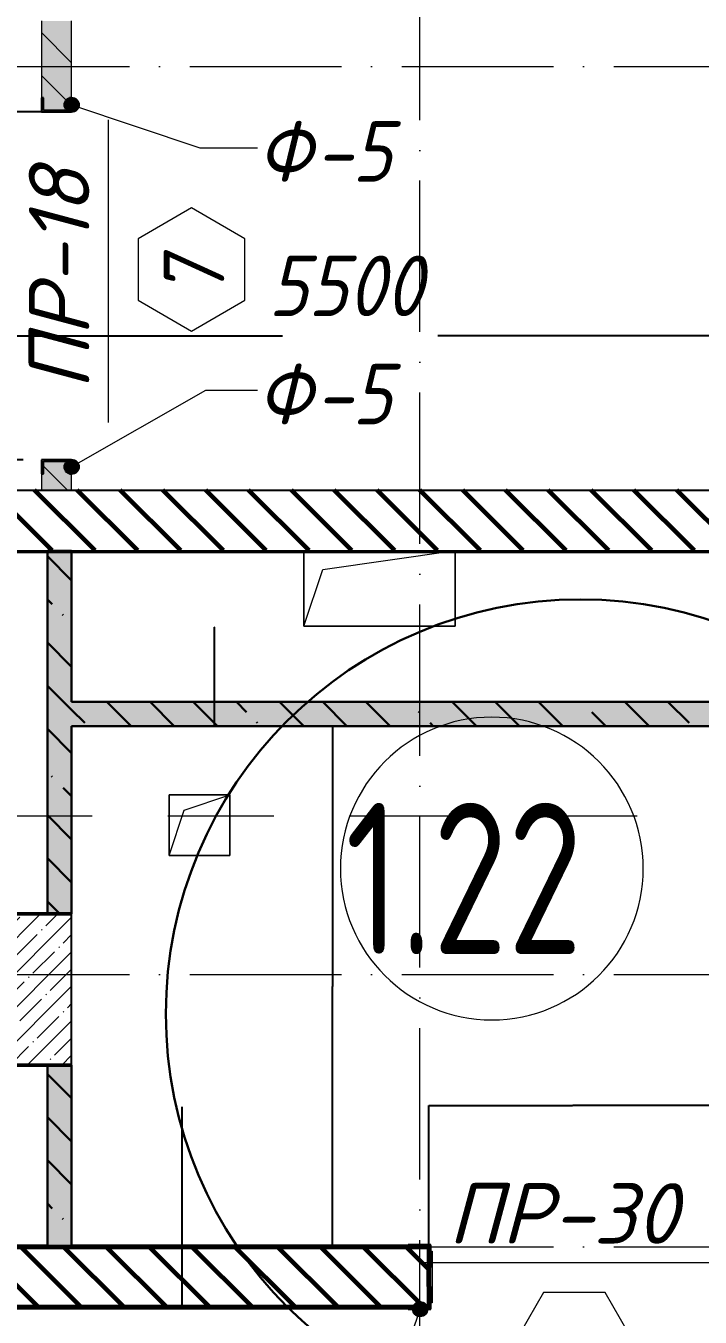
# Model space of a CAD drawing. Header units: millimetres. Extents: x 12986 to 523328, y -9759 to 30092.
# Drawn here: x 132656 to 134883, y 10867 to 15134 of the extents above; entities that cross this region are included whole.
import ezdxf

# ---------------------------------------------------------------- set-up
doc = ezdxf.new("R2010")
doc.units = ezdxf.units.MM
doc.linetypes.add('01 Штриховая _4 мм_', pattern=[600, 350, -250])
doc.linetypes.add('50_200_ШТРИХ_1Т_ш5_п1_п1_', pattern=[700, 500, -100, 0, -100])
for name, color, linetype, lineweight in [('0) ПГП', 1, 'Continuous', 30), ('2) Расчет', 1, 'Continuous', 30), ('5) Блок ячеистый', 160, 'Continuous', 60), ('A-ANNO-DIMS', 7, 'Continuous', 9), ('A-AREA-IDEN', 7, 'Continuous', 9), ('A-DETL-1', 7, 'Continuous', 50), ('A-DOOR-IDEN', 7, 'Continuous', 9), ('A-FLOR', 7, 'Continuous', 9), ('A-GENM', 7, 'Continuous', 9), ('A-GENM-1', 7, 'Continuous', 25), ('A-GENM-IDEN', 7, 'Continuous', 9), ('A-WALL-6', 18, 'Continuous', 13), ('A-WALL-PATT-4', 250, 'Continuous', 5), ('G-ANNO-SYMB-1', 7, '01 Штриховая _4 мм_', 9), ('S-COLS-1', 7, 'Continuous', 5), ('S-COLS-2', 7, 'Continuous', 25), ('Оси-2', 7, '50_200_ШТРИХ_1Т_ш5_п1_п1_', 9)]:
    doc.layers.add(name, color=color, linetype=linetype, lineweight=lineweight)
doc.layers.add('0)Допникки кружки', color=7, linetype='Continuous', plot=False)
for name, color, linetype, lineweight, true_color in [('A-WALL-11', 7, 'Continuous', 13, 0x800000), ('A-WALL-2', 7, 'Continuous', 13, 0x000000), ('A-WALL-9', 7, 'Continuous', 5, 0x0070df)]:
    doc.layers.add(name, color=color, linetype=linetype, lineweight=lineweight, true_color=true_color)
doc.styles.add('ISOCPEUR_I_3', font='isocpeui.ttf', dxfattribs={"width": 0.9, "height": 200})
doc.styles.add('ISOCPEUR_I_5', font='isocpeui.ttf', dxfattribs={"height": 200})
doc.styles.add('СПДС', font='ГОСТ тип А.ttf', dxfattribs={"width": 0.9})
doc.dimstyles.new('ISO-2_0_0_9К_СРЕДНИЙ_1', dxfattribs={"dimscale": 304.8, "dimtxt": 199.196235, "dimasz": 0.492126, "dimexe": 0.393701, "dimexo": 0, "dimgap": 0, "dimtad": 1, "dimdec": 0, "dimzin": 0, "dimdsep": 46, "dimtxsty": 'ISOCPEUR_I_3', "dimblk1": 'OBLIQUE', "dimblk2": 'OBLIQUE', "dimsah": 1, "dimcen": 0.09, "dimdle": 0.393701, "dimazin": 0, "dimtfac": 1, "dimtdec": 4, "dimtix": 1, "dimtmove": 2, "dimatfit": 3, "dimfxl": 1, "dimtvp": 1, "dimtolj": 1, "dimtzin": 0, "dimarcsym": 2})
doc.dimstyles.get("Standard").update_dxf_attribs({"dimtxt": 0.18, "dimasz": 0.18, "dimexe": 0.18, "dimexo": 0.0625, "dimgap": 0.09, "dimtad": 0, "dimtih": 1, "dimtoh": 1, "dimdec": 4, "dimzin": 0, "dimdsep": 46, "dimtxsty": 'Standard', "dimcen": 0.09, "dimadec": 0, "dimazin": 0, "dimtfac": 1, "dimtdec": 4, "dimtofl": 0, "dimtmove": 0, "dimatfit": 3, "dimfxl": 1, "dimtolj": 1, "dimtzin": 0, "dimarcsym": 0})
pattern_1 = [(50, (61996.893, 0), (72.873764, -6.37607), [7.62, -83.82]), (355, (61996.89, 0), (-14.09699, 76.422444), [6.096, -67.056]), (100.451, (62002.966, -0.53), (58.776964, 70.04687), [6.476, -71.236]), (46.184, (61996.89, 20.32), (108.43142, -16.81745), [11.43, -125.73]), (96.636, (62005.93, 18.92), (94.961, 98.97089), [9.714, -106.854]), (351.184, (61996.89, 20.32), (94.96227, 98.97018), [9.144, -100.584]), (21, (62007.053, 15.24), (60.64565, -40.906537), [7.62, -83.82]), (326, (62007.05, 15.24), (24.72083, 73.67493), [6.096, -67.056]), (71.451, (62012.11, 11.83), (85.36689, 32.76874), [6.476, -71.236]), (37.5, (61996.893, 0), (1.235525, 33.8224325), [3.353, -62.89, 3.353, -64.719, -67.31]), (37.5, (61996.893, 0), (1.235525, 33.8224325), [-134.315, 3.353, -63.957]), (7.5, (61996.893, 0), (26.728146, 40.07255), [3.353, -35.458, 3.353, -61.366, -25.654]), (7.5, (61996.893, 0), (26.728146, 40.07255), [-103.53, 3.353, -22.301]), (327.5, (61974.236, 0), (54.236318, -2.292117), [3.353, -22.047, 3.353, -75.895, -105.156]), (327.5, (61974.236, 0), (54.236318, -2.292117), [-104.648, 3.353, -101.803]), (317.5, (61964.076, 0), (59.25158, 10.17014), [3.353, -29.667, 3.353, -49.276, -74.676]), (317.5, (61964.076, 0), (59.25158, 10.17014), [-85.649, 3.353, -71.323])]
pattern_2 = [(135, (61996.9, 0), (-142.5612, -142.5612), []), (135, (62139.46, 0), (-142.5612, -142.5612), [252.016, -50.403, 3.353, -47.05])]
pattern_3 = [(135, (61996.89, 0), (-70.71068, -70.71068), [])]

# ---------------------------------------------------------------- blocks, each defined once
blk = doc.blocks.new('AR_Отверстие прямоугольное _в плите_ - AR_Отверстие прямоугольное _в плите_-V70-АР1_Кладочный план 1 этажа')
at = {"layer": 'A-GENM'}
for p, q in [((-250, 125), (-250, -125)), ((-187.5, 62.5), (250, 125)), ((250, -125), (250, 125)), ((-250, -125), (-187.5, 62.5)), ((-250, -125), (250, -125))]:
    blk.add_line(p, q, dxfattribs=at)
blk = doc.blocks.new('AR_Отверстие прямоугольное _в плите_ - AR_Отверстие прямоугольное _в плите_-V40-АР1_Кладочный план 1 этажа')
at = {"layer": 'A-GENM'}
for p, q in [((100, 100), (-100, 100)), ((-100, 100), (-100, -100)), ((-50, 50), (100, 100)), ((100, -100), (100, 100)), ((-100, -100), (-50, 50)), ((-100, -100), (100, -100))]:
    blk.add_line(p, q, dxfattribs=at)
blk = doc.blocks.new('Фахверк_СКБ_Уголок_Тип 2 - СМ-3_200х2230h-26671997-АР1_Кладочный план 1 этажа')
at = {"layer": 'A-GENM-1'}
for p, q in [((125, 156), (125, 81)), ((200, 156), (125, 156)), ((131, 81), (131, 150)), ((131, 150), (200, 150)), ((200, 150), (200, 156)), ((125, 81), (131, 81)), ((131, 19), (125, 19)), ((125, 19), (125, -56)), ((131, -50), (131, 19)), ((125, -56), (200, -56)), ((200, -50), (131, -50)), ((200, -56), (200, -50))]:
    blk.add_line(p, q, dxfattribs=at)
blk = doc.blocks.new('Стойка_Влож_Полоса боковая - Полоса-27101091-АР1_Кладочный план 1 этажа')
at = {"layer": 'A-GENM'}
for p, q in [((-5, 85), (0, 85)), ((-5, -85), (-5, 85)), ((0, 31), (0, -31)), ((0, -85), (-5, -85))]:
    blk.add_line(p, q, dxfattribs=at)
blk = doc.blocks.new('Фахверк_СКБ_Швеллер - Ф-5_100х3600-25560001-АР1_Кладочный план 1 этажа')
at = {"layer": 'A-GENM-1'}
for p, q in [((171, 50), (125, 50)), ((125, 50), (125, -50)), ((171, 42.4), (171, 50)), ((129.5, 42.4), (171, 42.4)), ((129.5, -42.4), (129.5, 42.4)), ((171, -42.4), (129.5, -42.4)), ((171, -50), (171, -42.4)), ((125, -50), (171, -50))]:
    blk.add_line(p, q, dxfattribs=at)
blk = doc.blocks.new('AAR_СКБ_Марка_Двери_Перемычка и проем - Марка перемычки и проема-25306769-АР1_Кладочный план 1 этажа')
at = {"layer": 'A-DOOR-IDEN'}
for p, q in [((-5, 0), (5, 0)), ((-0.968, -0.984), (-1.986, -2.747)), ((1.067, -0.984), (-0.968, -0.984)), ((2.085, -2.747), (1.067, -0.984)), ((-1.986, -2.747), (-0.968, -4.509)), ((1.067, -4.509), (2.085, -2.747)), ((-0.968, -4.509), (1.067, -4.509))]:
    blk.add_line(p, q, dxfattribs=at)
blk = doc.blocks.new('_Oblique')
at = {"color": 0, "linetype": 'ByBlock', "lineweight": -2}
blk.add_line((-0.5, -0.5), (0.5, 0.5), dxfattribs=at)
blk = doc.blocks.new('DIMBLOCK493-АР1_Кладочный план 1 этажа')
at = {"layer": 'A-ANNO-DIMS', "color": 0, "lineweight": -2, "transparency": 16777216}
for p, q in [((132028.5, 14970), (132028.5, 14610.9)), ((132706.9, 14850), (131908.5, 14850)), ((132028.5, 13580), (132028.5, 14206.1)), ((132646.9, 13700), (131908.5, 13700))]:
    blk.add_line(p, q, dxfattribs=at)
at = {"layer": 'Defpoints', "color": 0, "transparency": 16777216}
for p in [(132028.5, 14850), (132706.9, 14850), (132646.9, 13700)]:
    blk.add_point(p, dxfattribs=at)
at = {"layer": 'A-ANNO-DIMS', "color": 0, "lineweight": -2, "transparency": 16777216, "xscale": 150, "yscale": 150, "zscale": 150}
for p, rotation in [((132028.5, 14850), 90), ((132028.5, 13700), 270)]:
    blk.add_blockref('_Oblique', p, dxfattribs=dict(at, rotation=rotation))
at = {"layer": 'A-ANNO-DIMS', "color": 0, "transparency": 16777216, "insert": (131767.2, 14151.1), "char_height": 200, "width": 514.846, "attachment_point": 1, "rotation": 90, "line_spacing_factor": 1.149209, "style": 'ISOCPEUR_I_3'}
blk.add_mtext('\\A1;1150', dxfattribs=at)
blk = doc.blocks.new('DIMBLOCK507-АР1_Кладочный план 1 этажа')
at = {"layer": 'A-ANNO-DIMS', "color": 0, "lineweight": -2, "transparency": 16777216}
for p, q in [((133171.4, 11100), (133171.4, 11562.2)), ((133171.4, 11562.2), (133171.6, 11562.2)), ((133561.9, 11100), (133171.2, 11100)), ((133171.4, 10900.2), (133171.4, 11099.8)), ((133561.9, 10900), (133171.2, 10900))]:
    blk.add_line(p, q, dxfattribs=at)
at = {"layer": 'A-ANNO-DIMS', "color": 0, "transparency": 16777216}
for points in [[(133171.4, 11099.8), (133171.4, 11099.8), (133171.4, 11100)], [(133171.4, 10900.2), (133171.4, 10900.2), (133171.4, 10900)]]:
    blk.add_solid(points, dxfattribs=at)
at = {"layer": 'Defpoints', "color": 0, "transparency": 16777216}
for p in [(133171.4, 11100), (133562, 11100), (133562, 10900)]:
    blk.add_point(p, dxfattribs=at)
at = {"layer": 'A-ANNO-DIMS', "color": 0, "transparency": 16777216, "insert": (133171.7, 11334.7), "char_height": 0.18, "width": 455.087, "attachment_point": 1, "rotation": 90, "line_spacing_factor": 1.149209}
blk.add_mtext('\\A1;200.0000', dxfattribs=at)
blk = doc.blocks.new('DIMBLOCK508-АР1_Кладочный план 1 этажа')
at = {"layer": 'A-ANNO-DIMS', "color": 0, "lineweight": -2, "transparency": 16777216}
for p, q in [((133562, 12820), (133668.2, 12820)), ((133668, 12819.8), (133668, 11960.2)), ((133668, 11100.2), (133668, 11959.8)), ((133562, 11100), (133668.2, 11100))]:
    blk.add_line(p, q, dxfattribs=at)
at = {"layer": 'A-ANNO-DIMS', "color": 0, "transparency": 16777216}
for points in [[(133668, 12819.8), (133668.1, 12819.8), (133668, 12820)], [(133668, 11100.2), (133668.1, 11100.2), (133668, 11100)]]:
    blk.add_solid(points, dxfattribs=at)
at = {"layer": 'Defpoints', "color": 0, "transparency": 16777216}
for p in [(133562, 12820), (133668, 12820), (133562, 11100)]:
    blk.add_point(p, dxfattribs=at)
at = {"layer": 'A-ANNO-DIMS', "color": 0, "transparency": 16777216, "insert": (133668, 11960), "char_height": 0.18, "width": 560.814, "attachment_point": 5}
blk.add_mtext('\\A1;1720.0000', dxfattribs=at)
blk = doc.blocks.new('DIMBLOCK509-АР1_Кладочный план 1 этажа')
at = {"layer": 'A-ANNO-DIMS', "color": 0, "lineweight": -2, "transparency": 16777216}
for p, q in [((133279.1, 12900), (133279.1, 13146.6)), ((133279.1, 13146.6), (133279.3, 13146.6)), ((133561.9, 12900), (133278.9, 12900)), ((133279.1, 12820.2), (133279.1, 12899.8)), ((133561.9, 12820), (133278.9, 12820))]:
    blk.add_line(p, q, dxfattribs=at)
at = {"layer": 'A-ANNO-DIMS', "color": 0, "transparency": 16777216}
for points in [[(133279.1, 12899.8), (133279.1, 12899.8), (133279.1, 12900)], [(133279.1, 12820.2), (133279.1, 12820.2), (133279.1, 12820)]]:
    blk.add_solid(points, dxfattribs=at)
at = {"layer": 'Defpoints', "color": 0, "transparency": 16777216}
for p in [(133279.1, 12900), (133562, 12900), (133562, 12820)]:
    blk.add_point(p, dxfattribs=at)
at = {"layer": 'A-ANNO-DIMS', "color": 0, "transparency": 16777216, "insert": (133279.4, 12994.9), "char_height": 0.18, "width": 303.391, "attachment_point": 1, "rotation": 90, "line_spacing_factor": 1.149209}
blk.add_mtext('\\A1;80.0000', dxfattribs=at)
blk = doc.blocks.new('DIMBLOCK510-АР1_Кладочный план 1 этажа')
at = {"layer": 'A-ANNO-DIMS', "color": 0, "lineweight": -2, "transparency": 16777216}
for p, q in [((133986.9, 11100.1), (133986.9, 11566.5)), ((133987.1, 11566.3), (134461.2, 11566.3)), ((134936.7, 11566.3), (134462.5, 11566.3)), ((134936.9, 11089.4), (134936.9, 11566.5))]:
    blk.add_line(p, q, dxfattribs=at)
at = {"layer": 'A-ANNO-DIMS', "color": 0, "transparency": 16777216}
for points in [[(133987.1, 11566.3), (133987.1, 11566.3), (133986.9, 11566.3)], [(134936.7, 11566.3), (134936.7, 11566.3), (134936.9, 11566.3)]]:
    blk.add_solid(points, dxfattribs=at)
at = {"layer": 'Defpoints', "color": 0, "transparency": 16777216}
for p in [(134936.9, 11566.3), (133986.9, 11100), (134936.9, 11089.3)]:
    blk.add_point(p, dxfattribs=at)
at = {"layer": 'A-ANNO-DIMS', "color": 0, "transparency": 16777216, "insert": (134461.9, 11566.3), "char_height": 0.18, "width": 455.087, "attachment_point": 5}
blk.add_mtext('\\A1;950.0000', dxfattribs=at)
blk = doc.blocks.new('DIMBLOCK754-АР1_Кладочный план 1 этажа')
at = {"layer": 'A-ANNO-DIMS', "color": 0, "lineweight": -2, "transparency": 16777216}
for p, q in [((130641.9, 13600), (130641.9, 14229.3)), ((136141.9, 13606), (136141.9, 14229.3)), ((130521.9, 14109.3), (133503.7, 14109.3)), ((136261.9, 14109.3), (134016.6, 14109.3))]:
    blk.add_line(p, q, dxfattribs=at)
at = {"layer": 'Defpoints', "color": 0, "transparency": 16777216}
for p in [(136141.9, 14109.3), (130641.9, 13600), (136141.9, 13606)]:
    blk.add_point(p, dxfattribs=at)
at = {"layer": 'A-ANNO-DIMS', "color": 0, "lineweight": -2, "transparency": 16777216, "xscale": 150, "yscale": 150, "zscale": 150, "rotation": 180}
blk.add_blockref('_Oblique', (130641.9, 14109.3), dxfattribs=at)
at = {"layer": 'A-ANNO-DIMS', "color": 0, "lineweight": -2, "transparency": 16777216, "xscale": 150, "yscale": 150, "zscale": 150}
blk.add_blockref('_Oblique', (136141.9, 14109.3), dxfattribs=at)
at = {"layer": 'A-ANNO-DIMS', "color": 0, "transparency": 16777216, "insert": (133456.7, 14374.9), "char_height": 200, "width": 606.782, "attachment_point": 1, "line_spacing_factor": 1.149209, "style": 'ISOCPEUR_I_3'}
blk.add_mtext('\\A1;5500', dxfattribs=at)
blk = doc.blocks.new('Марка_Помещения - Номер-25198446-Объем проектирования 1 этажа')
at = {"layer": 'A-AREA-IDEN'}
for start, end in [(360, 180), (180, 360)]:
    blk.add_arc((0, 0), 2.5, start, end, dxfattribs=at)

msp = doc.modelspace()

# ---------------------------------------------------------------- hatches: boundary and pattern name
at = {"layer": '0) ПГП'}
h = msp.add_hatch(dxfattribs=at)
h.set_pattern_fill('FP_16', color=256, style=0, pattern_type=2)
h.set_pattern_definition(pattern_1)
h.paths.add_polyline_path([(132806.89328, 11100.00001), (132806.89328, 11699.99961), (132726.89328, 11699.99961), (132726.89328, 11100.00001)], flags=0)
h.paths.add_polyline_path([(132726.89328, 12199.99961), (132806.89328, 12199.99961), (132806.89328, 13400.00001), (132726.89328, 13400.00001), (132726.89328, 12987.36436)], flags=0)
h = msp.add_hatch(dxfattribs=at)
h.set_pattern_fill('FP_17', color=256, style=0, pattern_type=2)
h.set_pattern_definition(pattern_2)
h.paths.add_polyline_path([(132806.89328, 11100.00001), (132806.89328, 11699.99961), (132726.89328, 11699.99961), (132726.89328, 11100.00001)], flags=0)
h.paths.add_polyline_path([(132726.89328, 12199.99961), (132806.89328, 12199.99961), (132806.89328, 13400.00001), (132726.89328, 13400.00001), (132726.89328, 12987.36436)], flags=0)
h = msp.add_hatch(dxfattribs=at)
h.set_pattern_fill('FP_16', color=256, style=0, pattern_type=2)
h.set_pattern_definition(pattern_1)
h.paths.add_polyline_path([(132806.89328, 12820.00001), (135536.8933, 12820.00001), (135536.8933, 12900.00001), (132806.89328, 12900.00001)], flags=0)
h = msp.add_hatch(dxfattribs=at)
h.set_pattern_fill('FP_17', color=256, style=0, pattern_type=2)
h.set_pattern_definition(pattern_2)
h.paths.add_polyline_path([(132806.89328, 12820.00001), (135536.8933, 12820.00001), (135536.8933, 12900.00001), (132806.89328, 12900.00001)], flags=0)
at = {"layer": '5) Блок ячеистый'}
h = msp.add_hatch(dxfattribs=at)
h.set_pattern_fill('FP_3', color=256, style=0, pattern_type=2)
h.set_pattern_definition(pattern_3)
h.paths.add_polyline_path([(146696.89328, 13400.00001), (146696.89328, 13600.00001), (141647.89331, 13600.00001), (141647.89331, 13531.00001), (141641.89331, 13531.00001), (141641.89331, 13600.00001), (136147.8933, 13600.00001), (136147.8933, 13531.00001), (136141.8933, 13531.00001), (136141.8933, 13600.00001), (130641.89328, 13600.00001), (130641.89328, 13400.00001), (136141.8933, 13400.00001), (136141.8933, 13469.00001), (136147.8933, 13469.00001), (136147.8933, 13400.00001), (141641.89331, 13400.00001), (141641.89331, 13469.00001), (141647.89331, 13469.00001), (141647.89331, 13400.00001), (145261.49297, 13400.00001)], flags=0)
h = msp.add_hatch(dxfattribs=at)
h.set_pattern_fill('FP_3', color=256, style=0, pattern_type=2)
h.set_pattern_definition(pattern_3)
h.paths.add_polyline_path([(133986.8933, 10900.00001), (133986.8933, 11100.00001), (131616.89328, 11100.00001), (131616.89328, 10900.00001), (133917.8933, 10900.00001)], flags=0)
h.paths.add_polyline_path([(135005.8933, 10900.00001), (135536.8933, 10900.00001), (135536.8933, 11100.00001), (134936.8933, 11100.00001), (134936.8933, 10900.00001)], flags=0)
h.paths.add_polyline_path([(130666.89328, 10900.00001), (130666.89328, 11100.00001), (128756.89328, 11100.00001), (128756.89328, 10900.00001), (130597.89328, 10900.00001)], flags=0)
h.paths.add_polyline_path([(128556.89328, 10900.00001), (128556.89328, 11100.00001), (124156.89328, 11100.00001), (124156.89328, 10900.00001), (126874.30547, 10900.00001)], flags=0)
at = {"layer": 'A-GENM-IDEN'}
h = msp.add_hatch(color=256, dxfattribs=at)
edge = h.paths.add_edge_path(flags=0)
edge.add_arc((132806.89332, 14873.00001), 25, 0, 360)
h = msp.add_hatch(color=256, dxfattribs=at)
edge = h.paths.add_edge_path(flags=0)
edge.add_arc((132806.89332, 13677.00001), 25, 0, 360)
h = msp.add_hatch(color=256, dxfattribs=at)
edge = h.paths.add_edge_path(flags=0)
edge.add_arc((133957.8933, 10894.00001), 25, 0, 360)
at = {"layer": 'A-WALL-PATT-4'}
h = msp.add_hatch(dxfattribs=at)
h.set_pattern_fill('FP_16', color=256, style=0, pattern_type=2)
h.set_pattern_definition(pattern_1)
h.paths.add_polyline_path([(132799.29332, 13600.00001), (132806.89332, 13600.00001), (132806.89332, 13654.00001), (132799.29332, 13654.00001), (132799.29332, 13695.50001), (132714.49332, 13695.50001), (132714.49332, 13654.00001), (132706.89332, 13654.00001), (132706.89332, 13600.00001), (132714.49332, 13600.00001)], flags=0)
h.paths.add_polyline_path([(132714.49332, 14854.50001), (132799.29332, 14854.50001), (132799.29332, 14896.00001), (132806.89332, 14896.00001), (132806.89332, 15150.00004), (132706.89332, 15150.00004), (132706.89332, 14896.00001), (132714.49332, 14896.00001)], flags=0)
h = msp.add_hatch(dxfattribs=at)
h.set_pattern_fill('FP_17', color=256, style=0, pattern_type=2)
h.set_pattern_definition(pattern_2)
h.paths.add_polyline_path([(132799.29332, 13600.00001), (132806.89332, 13600.00001), (132806.89332, 13654.00001), (132799.29332, 13654.00001), (132799.29332, 13695.50001), (132714.49332, 13695.50001), (132714.49332, 13654.00001), (132706.89332, 13654.00001), (132706.89332, 13600.00001), (132714.49332, 13600.00001)], flags=0)
h.paths.add_polyline_path([(132714.49332, 14854.50001), (132799.29332, 14854.50001), (132799.29332, 14896.00001), (132806.89332, 14896.00001), (132806.89332, 15150.00004), (132706.89332, 15150.00004), (132706.89332, 14896.00001), (132714.49332, 14896.00001)], flags=0)
at = {"layer": 'S-COLS-1'}
h = msp.add_hatch(dxfattribs=at)
h.set_pattern_fill('FP_1', color=256, style=0, pattern_type=2)
h.set_pattern_definition([(45, (61996.89, 0), (-57.02463, 57.02463), []), (45, (62053.92, 0), (-57.02463, 57.02463), [100.806, -20.161, 3.353, -16.808])])
h.paths.add_polyline_path([(132386.89325, 11699.99961), (132806.89325, 11699.99961), (132806.89325, 12199.99961), (132306.89325, 12199.99961), (132306.89325, 11699.99961)], flags=0)

# ---------------------------------------------------------------- linework, layer by layer
at = {"layer": '0) ПГП'}
for p, q in [((132806.89328, 12900.00001), (132806.89328, 13400.00001)), ((132806.89328, 12199.99961), (132806.89328, 12820.00001)), ((132806.89328, 12820.00001), (135536.8933, 12820.00001)), ((132726.89328, 11699.99961), (132726.89328, 11100.00001))]:
    msp.add_line(p, q, dxfattribs=at)
at = {"layer": '0)Допникки кружки', "color": 6, "lineweight": 30}
msp.add_circle((134487.38563, 11869.38563), 1369.38563, dxfattribs=at)
at = {"layer": '2) Расчет'}
for p, q in [((132726.89328, 13400.00001), (132726.89328, 12199.99961)), ((135536.8933, 12900.00001), (132806.89328, 12900.00001)), ((132806.89328, 11100.00001), (132806.89328, 11699.99961))]:
    msp.add_line(p, q, dxfattribs=at)
at = {"layer": '5) Блок ячеистый'}
for p, q in [((132726.89328, 11100.00001), (132386.89325, 11100.00001)), ((133917.8933, 11100.00001), (132806.89328, 11100.00001)), ((133986.8933, 10969.00001), (133986.8933, 11031.00001)), ((131685.89328, 10900.00001), (133917.8933, 10900.00001))]:
    msp.add_line(p, q, dxfattribs=at)
msp.add_lwpolyline([(131616.89328, 11100), (133986.8933, 11100), (133986.8933, 10900.00001), (131616.89328, 10900.00001)], close=True, dxfattribs=at)
at = {"layer": 'A-DETL-1'}
for p, q in [((132726.89328, 12199.99961), (132386.89325, 12199.99961)), ((132806.89325, 12199.99961), (132726.89328, 12199.99961)), ((132386.89325, 11699.99961), (132726.89328, 11699.99961)), ((132726.89328, 11699.99961), (132806.89325, 11699.99961))]:
    msp.add_line(p, q, dxfattribs=at)
at = {"layer": 'A-FLOR'}
for p, q in [((133573.89328, 13150.00001), (133573.89328, 13400.00001)), ((134073.89328, 13400.00001), (134073.89328, 13150.00001)), ((134073.89328, 13150.00001), (133573.89328, 13150.00001)), ((133128.89328, 12593), (133328.89328, 12593)), ((133128.89328, 12393), (133128.89328, 12593)), ((133328.89328, 12593), (133328.89328, 12393)), ((133328.89328, 12393), (133128.89328, 12393))]:
    msp.add_line(p, q, dxfattribs=at)
at = {"layer": 'A-GENM-IDEN'}
for p, q in [((132806.89332, 14873.00001), (133230.67675, 14731.44158)), ((133230.67675, 14731.44158), (133420.26783, 14731.44158)), ((132806.89332, 13677.00001), (133250.19278, 13929.66537)), ((133250.19278, 13929.66537), (133420.26783, 13929.66537)), ((133957.8933, 10894.00001), (133729.26365, 10244.00204))]:
    msp.add_line(p, q, dxfattribs=at)
for centre in [(132806.89332, 14873.00001), (132806.89332, 13677.00001), (133957.8933, 10894.00001)]:
    msp.add_circle(centre, 25, dxfattribs=at)
at = {"layer": 'A-WALL-11', "lineweight": 25}
msp.add_lwpolyline([(147142.89328, 13394.00001), (130641.89328, 13394.00001), (130641.89328, 13600.00001), (147142.89328, 13600.00001)], close=True, dxfattribs=at)
at = {"layer": 'A-WALL-2'}
for p, q in [((132706.89332, 13600.00001), (130641.89328, 13600.00001)), ((136141.8933, 13600.00001), (132806.89332, 13600.00001)), ((130641.89328, 13400.00001), (132726.89328, 13400.00001)), ((132806.89328, 13400.00001), (135536.8933, 13400.00001))]:
    msp.add_line(p, q, dxfattribs=at)
at = {"layer": 'A-WALL-6'}
for p, q in [((132706.89332, 15150.00004), (132706.89332, 14896.00001)), ((132806.89332, 14896.00001), (132806.89332, 15150.00004)), ((132706.89332, 13654.00001), (132706.89332, 13600.00001)), ((132806.89332, 13600.00001), (132806.89332, 13654.00001))]:
    msp.add_line(p, q, dxfattribs=at)
at = {"layer": 'A-WALL-9'}
for p, q in [((132706.89332, 13600.00001), (132806.89332, 13600.00001)), ((132806.89328, 13400.00001), (132726.89328, 13400.00001)), ((132726.89328, 12199.99961), (132806.89328, 12199.99961)), ((132806.89328, 11699.99961), (132726.89328, 11699.99961)), ((132726.89328, 11100.00001), (132806.89328, 11100.00001))]:
    msp.add_line(p, q, dxfattribs=at)
at = {"layer": 'G-ANNO-SYMB-1'}
msp.add_line((104925.09743, 12523.27848), (187962.83005, 12523.27848), dxfattribs=at)
at = {"layer": 'S-COLS-2'}
msp.add_line((132806.89325, 11699.99961), (132806.89325, 12199.99961), dxfattribs=at)
at = {"layer": 'Оси-2'}
for p, q in [((133956.89325, -4080), (133956.89325, 28636.94316)), ((57586.89328, 15000), (187948.52131, 15000)), ((57586.89328, 13400), (187948.52131, 13400)), ((57586.89328, 12000), (187948.52131, 12000)), ((57586.89328, 11100), (187948.52131, 11100))]:
    msp.add_line(p, q, dxfattribs=at)

# ---------------------------------------------------------------- block references
at = {"layer": 'A-AREA-IDEN', "xscale": 199.9999999999999, "yscale": 199.9999999999999, "zscale": 199.9999999999999}
msp.add_blockref('Марка_Помещения - Номер-25198446-Объем проектирования 1 этажа', (134194.62837, 12349.60392), dxfattribs=at)
at = {"layer": 'A-DOOR-IDEN', "xscale": 99.99999999999993, "yscale": 99.99999999999993, "zscale": 99.99999999999993, "rotation": 89.99999999999991}
msp.add_blockref('AAR_СКБ_Марка_Двери_Перемычка и проем - Марка перемычки и проема-25306769-АР1_Кладочный план 1 этажа', (132928.13444, 14323.89214), dxfattribs=at)
at = {"layer": 'A-DOOR-IDEN', "xscale": 99.99999999999993, "yscale": 99.99999999999993, "zscale": 99.99999999999993}
msp.add_blockref('AAR_СКБ_Марка_Двери_Перемычка и проем - Марка перемычки и проема-25306769-АР1_Кладочный план 1 этажа', (134461.8933, 11047.53834), dxfattribs=at)
at = {"layer": 'A-GENM'}
for name, p in [('AR_Отверстие прямоугольное _в плите_ - AR_Отверстие прямоугольное _в плите_-V70-АР1_Кладочный план 1 этажа', (133823.89328, 13275.00001)), ('AR_Отверстие прямоугольное _в плите_ - AR_Отверстие прямоугольное _в плите_-V40-АР1_Кладочный план 1 этажа', (133228.89328, 12493))]:
    msp.add_blockref(name, p, dxfattribs=at)
at = {"layer": 'A-GENM', "rotation": 180}
msp.add_blockref('Стойка_Влож_Полоса боковая - Полоса-27101091-АР1_Кладочный план 1 этажа', (133992.8933, 11000.00001), dxfattribs=at)
at = {"layer": 'A-GENM-1'}
for name, p, rotation in [('Фахверк_СКБ_Швеллер - Ф-5_100х3600-25560001-АР1_Кладочный план 1 этажа', (132756.89332, 14725.00001), 90), ('Фахверк_СКБ_Швеллер - Ф-5_100х3600-25560001-АР1_Кладочный план 1 этажа', (132756.89332, 13825.00001), 270), ('Фахверк_СКБ_Уголок_Тип 2 - СМ-3_200х2230h-26671997-АР1_Кладочный план 1 этажа', (134117.8933, 11050.00001), 180)]:
    msp.add_blockref(name, p, dxfattribs=dict(at, rotation=rotation))

# ---------------------------------------------------------------- texts
at = {"layer": 'A-AREA-IDEN', "insert": (133710.86207, 12566.72253), "char_height": 500, "width": 1212.1515, "attachment_point": 1, "style": 'СПДС'}
msp.add_mtext('1.22', dxfattribs=at)
at = {"layer": 'A-DOOR-IDEN', "insert": (133110.77581, 14237.69362), "char_height": 200, "width": 158.734125, "attachment_point": 1, "rotation": 90, "style": 'ISOCPEUR_I_3'}
msp.add_mtext('\\fISOCPEUR|b0|i1|c204|p34|;\\W.9;7', dxfattribs=at)
at = {"layer": 'A-GENM-IDEN', "char_height": 200, "attachment_point": 1}
for s, insert, width, style in [('\\fISOCPEUR|b0|i1|c204|p34|;\\W.9;Ф', (133420.26783, 14819.05617), 230.886, 'ISOCPEUR_I_3'), ('-5', (133610.76783, 14819.05617), 317.46825, 'ISOCPEUR_I_3'), ('\\fISOCPEUR|b0|i1|c204|p34|;\\W.9;Ф', (133420.26783, 14017.27995), 230.886, 'ISOCPEUR_I_3'), ('-5', (133610.76783, 14017.27995), 317.46825, 'ISOCPEUR_I_3'), ('ПР', (134049.60837, 11310.0123), 416.8775, 'ISOCPEUR_I_5'), ('-30', (134393.5667, 11310.0123), 529.11375, 'ISOCPEUR_I_5')]:
    msp.add_mtext(s, dxfattribs=dict(at, insert=insert, width=width, style=style))
at = {"layer": 'A-GENM-IDEN', "char_height": 200, "attachment_point": 1, "rotation": 90, "style": 'ISOCPEUR_I_5'}
for s, insert, width in [('-18', (132665.66048, 14275.06555), 481.0125), ('ПР', (132665.66048, 13931.10721), 416.8775)]:
    msp.add_mtext(s, dxfattribs=dict(at, insert=insert, width=width))

# ---------------------------------------------------------------- dimensions: what is measured, and where the dimension line sits
at = {"layer": 'A-ANNO-DIMS'}
dim = msp.add_linear_dim(base=(132028.507, 14850.00001), p1=(132646.89332, 13700.00001), p2=(132706.89332, 14850.00001), angle=90, dimstyle='ISO-2_0_0_9К_СРЕДНИЙ_1', override={"dimpost": '<>', "dimfxl": 1151.564154}, dxfattribs=at)
dim.commit()
dim.dimension.update_dxf_attribs({"geometry": 'DIMBLOCK493-АР1_Кладочный план 1 этажа', "text_midpoint": (131900.54918, 14408.48825), "dimtype": 160, "text_rotation": 90})
dim = msp.add_linear_dim(base=(136141.8933, 14109.25877), p1=(130641.89328, 13600.00001), p2=(136141.8933, 13606.00001), dimstyle='ISO-2_0_0_9К_СРЕДНИЙ_1', override={"dimpost": '<>', "dimfxl": 5500.003286}, dxfattribs=at)
dim.commit()
dim.dimension.update_dxf_attribs({"geometry": 'DIMBLOCK754-АР1_Кладочный план 1 этажа', "text_midpoint": (133760.12697, 14241.61137), "dimtype": 160})
for base, p1, p2, picture, middle in [((133279.11663, 12900.00001), (133561.98245, 12820.00001), (133561.98245, 12900.00001), 'DIMBLOCK509-АР1_Кладочный план 1 этажа', (133279.50663, 13146.62537)), ((133171.41668, 11100.00001), (133561.98245, 10900.00001), (133561.98245, 11100.00001), 'DIMBLOCK507-АР1_Кладочный план 1 этажа', (133171.80668, 11562.21395))]:
    dim = msp.add_linear_dim(base=base, p1=p1, p2=p2, angle=90, dimstyle='Standard', dxfattribs=at)
    dim.commit()
    dim.dimension.update_dxf_attribs({"geometry": picture, "text_midpoint": middle, "dimtype": 160, "text_rotation": 90})
dim = msp.add_linear_dim(base=(133668.04847, 12820.00001), p1=(133561.98245, 11100.00001), p2=(133561.98245, 12820.00001), angle=90, dimstyle='Standard', dxfattribs=at)
dim.commit()
dim.dimension.update_dxf_attribs({"geometry": 'DIMBLOCK508-АР1_Кладочный план 1 этажа', "text_midpoint": (133668.04847, 11960.00001)})
dim = msp.add_linear_dim(base=(134936.8933, 11566.31673), p1=(133986.8933, 11100.00001), p2=(134936.8933, 11089.33473), dimstyle='Standard', dxfattribs=at)
dim.commit()
dim.dimension.update_dxf_attribs({"geometry": 'DIMBLOCK510-АР1_Кладочный план 1 этажа', "text_midpoint": (134461.8933, 11566.31673)})

doc.saveas('drawing.dxf')
